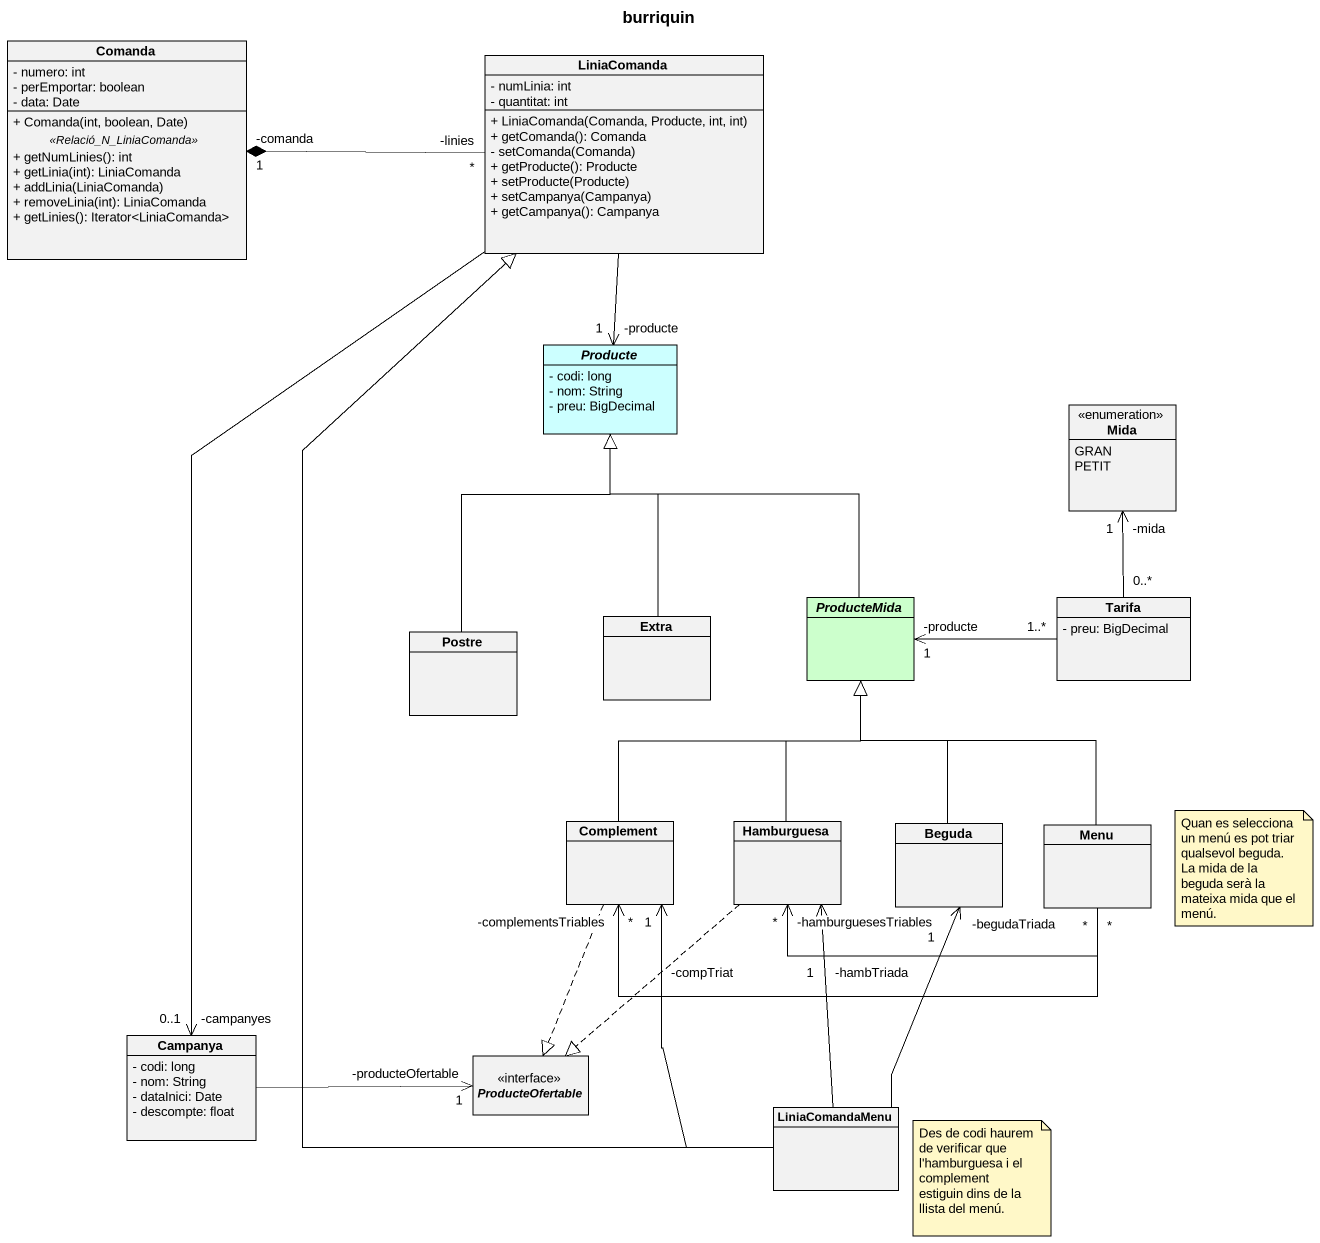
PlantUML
@startuml
title burriquin
hide circle
hide empty members
skinparam classAttributeIconSize 0
class Comanda {
  - numero: int
  - perEmportar: boolean
  - data: Date
  --
  + Comanda(int, boolean, Date)
  .. <<Relació_N_LiniaComanda>> ..
  + getNumLinies(): int
  + getLinia(int): LiniaComanda
  + addLinia(LiniaComanda)
  + removeLinia(int): LiniaComanda
  + getLinies(): Iterator<LiniaComanda>
}
class LiniaComanda {
  - numLinia: int
  - quantitat: int
  + LiniaComanda(Comanda, Producte, int, int)
  + getComanda(): Comanda
  - setComanda(Comanda)
  + getProducte(): Producte
  + setProducte(Producte)
  + setCampanya(Campanya)
  + getCampanya(): Campanya
}
abstract class Producte #CCFFFF {
  - codi: long
  - nom: String
  - preu: BigDecimal
}
enum Mida {
  GRAN
  PETIT
}
class Postre
class Extra
abstract class ProducteMida #CCFFCC
class Tarifa {
  - preu: BigDecimal
}
class Complement
class Hamburguesa
class Beguda
class Menu
class Campanya {
  - codi: long
  - nom: String
  - dataInici: Date
  - descompte: float
}
interface ProducteOfertable <<interface>>
class LiniaComandaMenu
LiniaComanda "-linies\n*" -left-* "-comanda\n1" Comanda
LiniaComanda --> "-producte\n1" Producte
LiniaComanda --> "-campanyes\n0..1" Campanya
Postre -up-|> Producte
Extra -up-|> Producte
ProducteMida -up-|> Producte
Tarifa "0..*" -up-> "-mida\n1" Mida
Tarifa "1..*" -left-> "-producte\n1" ProducteMida
Complement -up-|> ProducteMida
Complement ..|> ProducteOfertable
Hamburguesa -up-|> ProducteMida
Hamburguesa ..|> ProducteOfertable
Beguda -up-|> ProducteMida
Menu -up-|> ProducteMida
Menu "*" -left-> "-complementsTriables\n*" Complement
Menu "*" -left-> "-hamburguesesTriables\n*" Hamburguesa
Campanya -right-> "-producteOfertable\n1" ProducteOfertable
LiniaComandaMenu -up-|> LiniaComanda
LiniaComandaMenu -up-> "-compTriat\n1" Complement
LiniaComandaMenu -up-> "-hambTriada\n1" Hamburguesa
LiniaComandaMenu -up-> "-begudaTriada\n1" Beguda
note as N1
  Quan es selecciona un menú es pot triar qualsevol beguda.
  La mida de la beguda serà la mateixa mida que el menú.
end note
note as N2
  Des de codi haurem de verificar que l'hamburguesa i el complement estiguin dins de la llista del menú.
end note
@enduml
